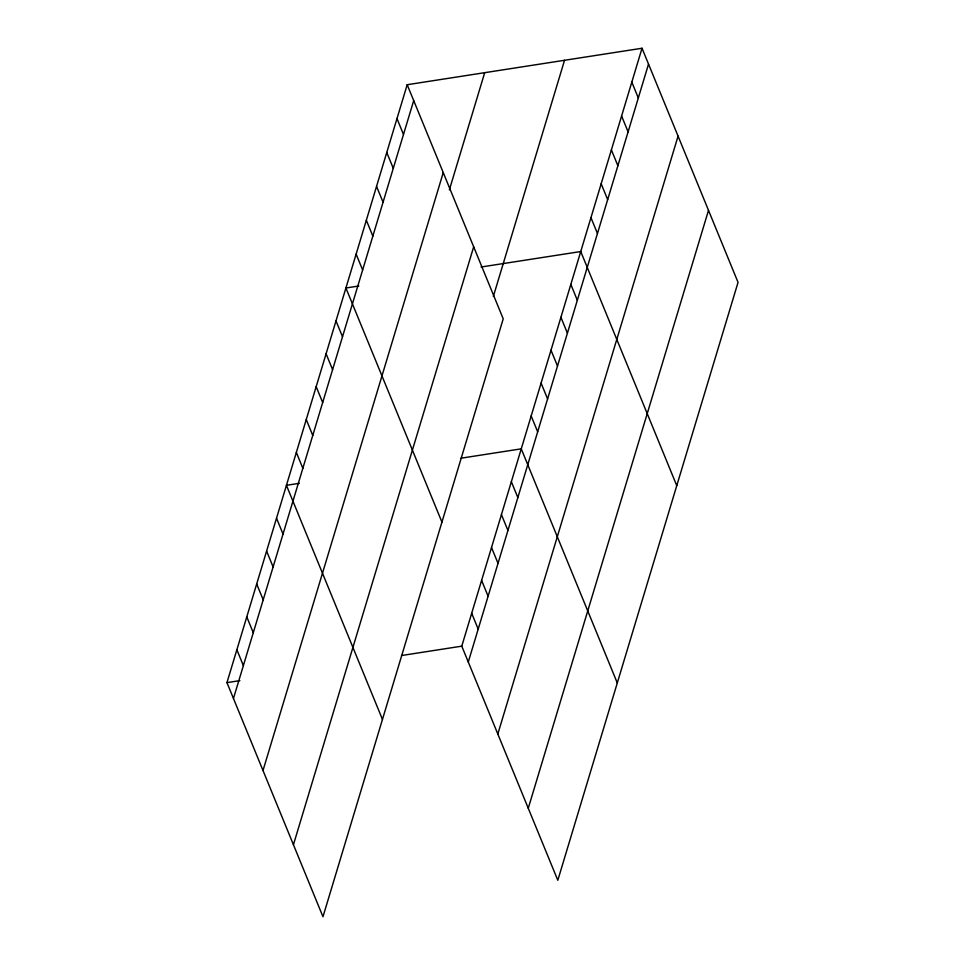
<?xml version="1.0" encoding="UTF-8"?>
<svg xmlns="http://www.w3.org/2000/svg" width="965" height="965" viewBox="0 0 965 965"><rect width="100%" height="100%" fill="white"/><g stroke="black" fill="none" stroke-linecap="round" stroke-linejoin="round"><path stroke-width="1.45" d="M407.194 84.715L503.223 318.836L322.973 916.75L226.956 682.629L407.194 84.715L642.027 48.25L738.044 282.371L557.806 880.285L461.777 646.164L642.027 48.25M233.458 698.479L413.708 100.577M262.999 770.516L443.249 172.602M449.364 189.864L484.695 72.689M293.432 844.725L473.682 246.811M493.332 296.46L564.537 60.288M468.278 662.014L648.528 64.1M497.819 734.039L678.069 136.137M528.265 808.248L708.503 210.346M358.835 286.002L345.916 288.004L441.934 522.125M481.077 267.016L580.749 251.539L676.767 485.66M299.343 483.308L286.436 485.323L382.454 719.444M460.993 458.206L521.257 448.846L617.286 682.967M226.956 682.629L239.863 680.627M401.512 655.525L461.777 646.164M631.822 82.134L638.323 97.984M621.605 116.017L628.106 131.867M611.388 149.901L617.889 165.751M601.171 183.772L607.673 199.634M590.954 217.656L597.456 233.506M570.834 284.422L577.335 300.284M560.918 317.304L567.42 333.166M551.003 350.199L557.505 366.049M541.088 383.081L547.589 398.931M531.172 415.963L537.674 431.813M396.989 118.599L403.491 134.461M386.772 152.482L393.274 168.332M511.354 481.74L517.855 497.59M376.555 186.366L383.057 202.216M501.438 514.622L507.94 530.473M366.338 220.249L372.84 236.099M491.523 547.505L498.024 563.355M356.133 254.133L362.635 269.983M481.607 580.387L488.109 596.249M471.692 613.27L478.194 629.132M336.001 320.899L342.503 336.749M326.086 353.781L332.587 369.631M316.17 386.663L322.672 402.514M306.255 419.546L312.756 435.408M296.352 452.428L302.853 468.29M276.521 518.205L283.022 534.055M266.605 551.087L273.107 566.938M256.69 583.97L263.192 599.832M246.775 616.864L253.276 632.714M236.859 649.747L243.361 665.597"/></g></svg>
